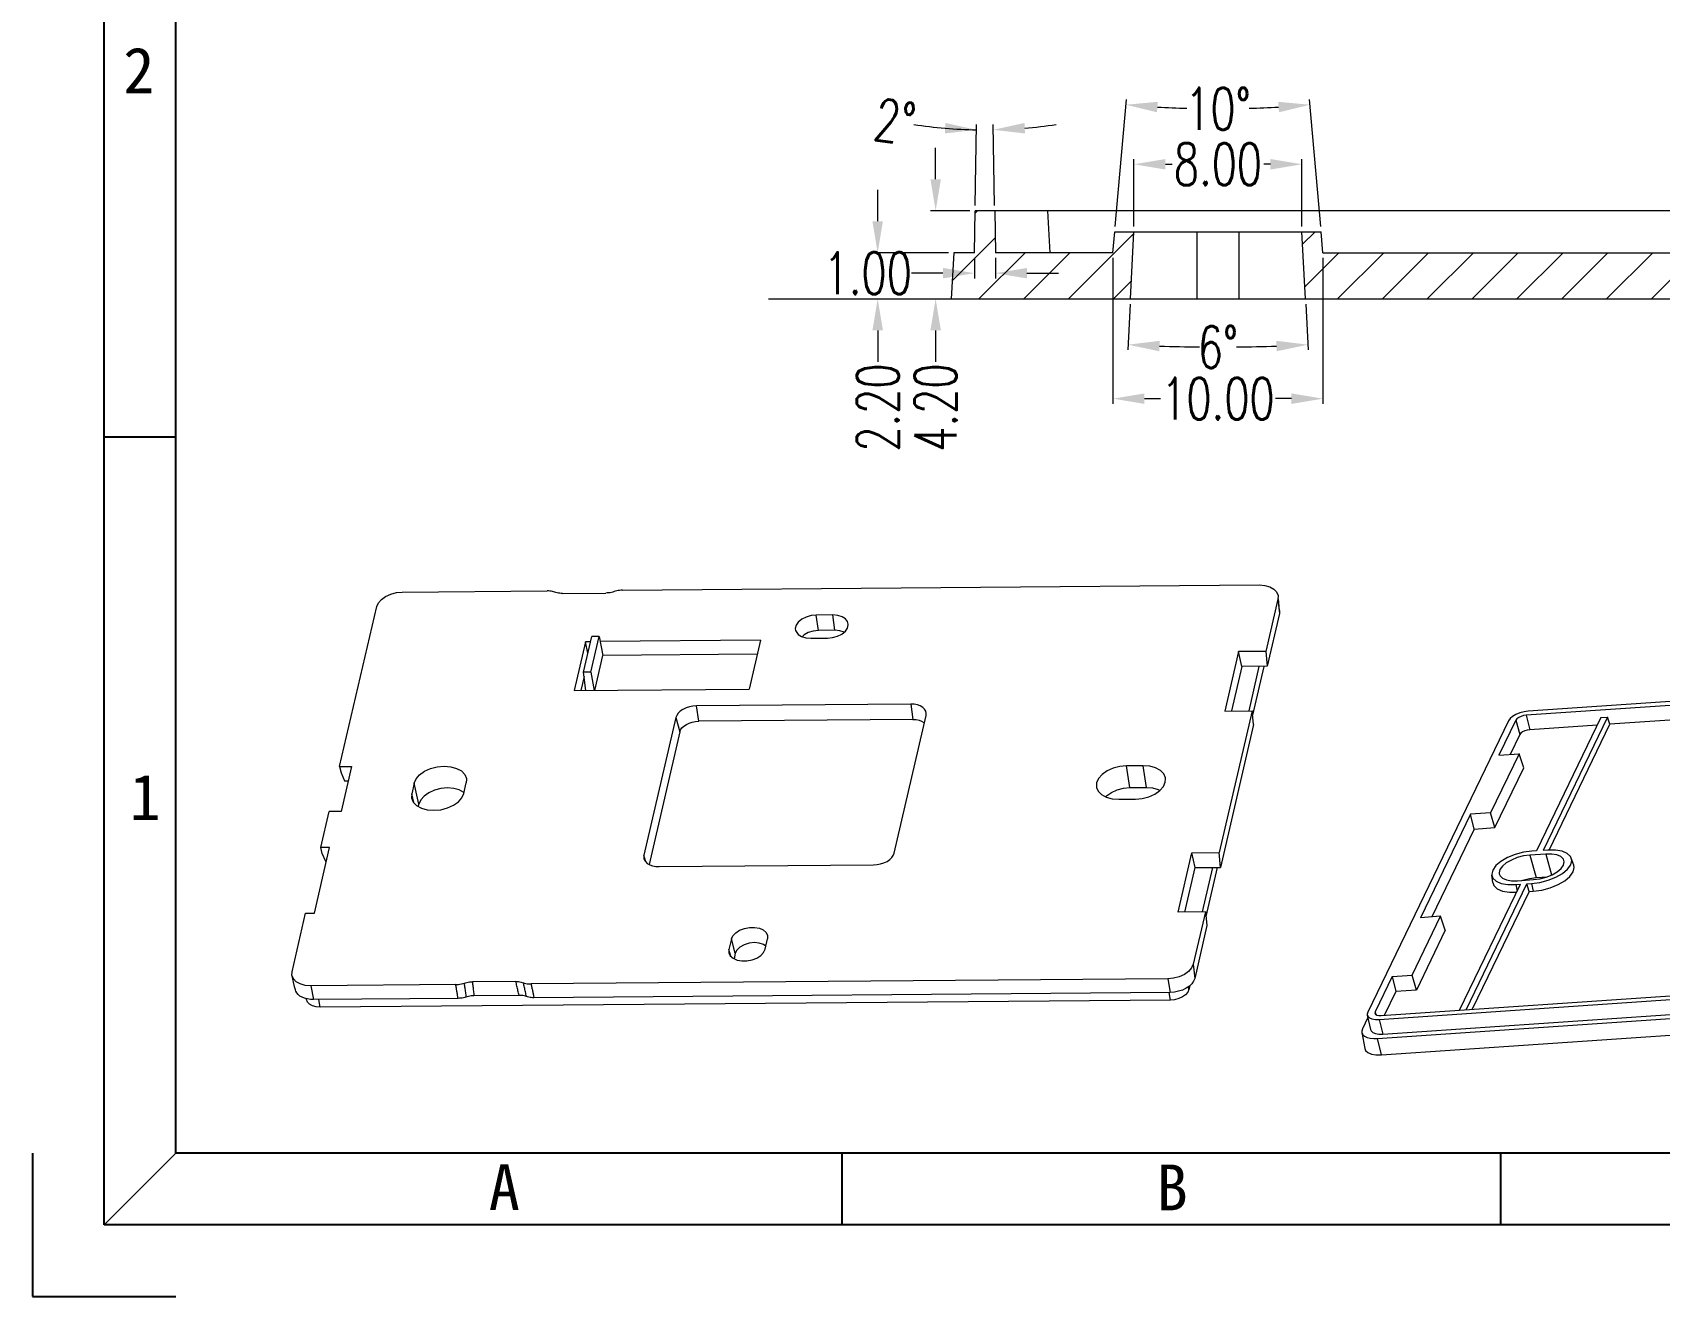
# Model space of a CAD drawing. Header units: millimetres. Extents: x 52832 to 53470, y -6025 to -5739.
# Drawn here: x 52831.9 to 52909.4, y -6025.5 to -5965.3 of the extents above; entities that cross this region are included whole.
import ezdxf
from ezdxf.enums import TextEntityAlignment as Align

# ---------------------------------------------------------------- set-up
doc = ezdxf.new("R2010")
doc.units = ezdxf.units.MM
doc.linetypes.add('CENTER', pattern=[0.6, 0.375, -0.075, 0.075, -0.075])
doc.layers.get('0').update_dxf_attribs({"linetype": 'CONTINUOUS'})
doc.layers.get('Defpoints').update_dxf_attribs({"linetype": 'CONTINUOUS'})
for name, color, linetype, lineweight in [('dim', 82, 'CONTINUOUS', 9), ('moldbase', 7, 'CONTINUOUS', 20), ('part', 7, 'CONTINUOUS', 20)]:
    doc.layers.add(name, color=color, linetype=linetype, lineweight=lineweight)
doc.styles.get("Standard").update_dxf_attribs({"font": 'romans.shx', "width": 0.7})
doc.styles.add('宋体', font='SimSun.ttf', dxfattribs={"width": 0.7})
doc.dimstyles.new('03', dxfattribs={"dimscale": 0.5, "dimtxt": 4, "dimasz": 3, "dimexe": 0.5, "dimexo": 0.5, "dimgap": 0.09, "dimtad": 0, "dimzin": 0, "dimdsep": 46, "dimtxsty": 'Standard', "dimcen": 0, "dimclrd": 256, "dimclre": 256, "dimclrt": 6, "dimazin": 2, "dimtp": 0.01, "dimtm": 0.01, "dimtfac": 1, "dimtofl": 0, "dimtmove": 0, "dimatfit": 0, "dimfxl": 0, "dimtolj": 1, "dimtzin": 0, "dimlwd": -1, "dimlwe": -1, "dimarcsym": 0})

# ---------------------------------------------------------------- blocks, each defined once
blk = doc.blocks.new('*D885')
at = {"layer": 'Defpoints', "color": 0}
for p in [(52884.384, -5974.744), (52892.384, -5974.744), (52884.217, -5977.944), (52892.552, -5977.944), (52886.956, -5980.224)]:
    blk.add_point(p, dxfattribs=at)
at = {"layer": 'dim'}
for p, q in [((52884.204, -5978.193), (52884.089, -5980.374)), ((52892.565, -5978.193), (52892.679, -5980.374))]:
    blk.add_line(p, q, dxfattribs=at)
for start, end in [(268.05045, 269.3849), (270.6151, 271.94955)]:
    blk.add_arc((52888.384, -5898.419), 81.817, start, end, dxfattribs=at)
for points in [[(52885.59, -5980.439), (52885.612, -5979.94), (52884.102, -5980.125)], [(52891.157, -5979.94), (52891.178, -5980.439), (52892.666, -5980.125)]]:
    blk.add_solid(points, dxfattribs=at)
at = {"layer": 'dim', "color": 6, "insert": (52888.384, -5980.237), "char_height": 2, "attachment_point": 5}
blk.add_mtext('\\A1;6°', dxfattribs=at)
blk = doc.blocks.new('*D886')
at = {"layer": 'Defpoints', "color": 0}
for p in [(52884.384, -5971.531), (52884.384, -5974.744), (52892.384, -5974.744)]:
    blk.add_point(p, dxfattribs=at)
at = {"layer": 'dim'}
for p, q in [((52884.384, -5974.494), (52884.384, -5971.281)), ((52885.884, -5971.531), (52886.206, -5971.531)), ((52890.884, -5971.531), (52890.563, -5971.531)), ((52892.384, -5974.494), (52892.384, -5971.281))]:
    blk.add_line(p, q, dxfattribs=at)
for points in [[(52885.884, -5971.281), (52885.884, -5971.781), (52884.384, -5971.531)], [(52890.884, -5971.281), (52890.884, -5971.781), (52892.384, -5971.531)]]:
    blk.add_solid(points, dxfattribs=at)
at = {"layer": 'dim', "color": 6, "insert": (52888.384, -5971.531), "char_height": 2, "attachment_point": 5}
blk.add_mtext('\\A1;8.00', dxfattribs=at)
blk = doc.blocks.new('*D887')
at = {"layer": 'Defpoints', "color": 0}
for p in [(52883.384, -5975.744), (52893.384, -5975.744), (52893.384, -5982.696)]:
    blk.add_point(p, dxfattribs=at)
at = {"layer": 'dim'}
for p, q in [((52883.384, -5975.994), (52883.384, -5982.946)), ((52893.384, -5975.994), (52893.384, -5982.946)), ((52884.884, -5982.696), (52885.639, -5982.696)), ((52891.884, -5982.696), (52891.129, -5982.696))]:
    blk.add_line(p, q, dxfattribs=at)
for points in [[(52884.884, -5982.446), (52884.884, -5982.946), (52883.384, -5982.696)], [(52891.884, -5982.446), (52891.884, -5982.946), (52893.384, -5982.696)]]:
    blk.add_solid(points, dxfattribs=at)
at = {"layer": 'dim', "color": 6, "insert": (52888.384, -5982.696), "char_height": 2, "attachment_point": 5}
blk.add_mtext('\\A1;10.00', dxfattribs=at)
blk = doc.blocks.new('*D888')
at = {"layer": 'Defpoints', "color": 0}
for p in [(52886.921, -5968.867), (52883.472, -5974.744), (52893.297, -5974.744), (52883.384, -5975.744), (52893.384, -5975.744)]:
    blk.add_point(p, dxfattribs=at)
at = {"layer": 'dim'}
for p, q in [((52883.494, -5974.495), (52884.023, -5968.448)), ((52893.275, -5974.495), (52892.746, -5968.448))]:
    blk.add_line(p, q, dxfattribs=at)
for start, end in [(266.70886, 268.31564), (271.68436, 273.29114)]:
    blk.add_arc((52888.384, -5918.593), 50.295, start, end, dxfattribs=at)
for points in [[(52885.479, -5969.055), (52885.515, -5968.556), (52884.001, -5968.697)], [(52891.254, -5968.556), (52891.29, -5969.055), (52892.768, -5968.697)]]:
    blk.add_solid(points, dxfattribs=at)
at = {"layer": 'dim', "color": 6, "insert": (52888.384, -5968.888), "char_height": 2, "attachment_point": 5, "rotation": 360}
blk.add_mtext('\\A1;10°', dxfattribs=at)
blk = doc.blocks.new('*D889')
at = {"layer": 'Defpoints', "color": 0}
for p in [(52876.784, -5975.744), (52877.784, -5975.744), (52876.784, -5976.72)]:
    blk.add_point(p, dxfattribs=at)
at = {"layer": 'dim'}
for p, q in [((52876.784, -5975.994), (52876.784, -5976.97)), ((52877.784, -5975.994), (52877.784, -5976.97)), ((52875.284, -5976.72), (52873.784, -5976.72)), ((52879.284, -5976.72), (52880.784, -5976.72))]:
    blk.add_line(p, q, dxfattribs=at)
for points in [[(52875.284, -5976.47), (52875.284, -5976.97), (52876.784, -5976.72)], [(52879.284, -5976.47), (52879.284, -5976.97), (52877.784, -5976.72)]]:
    blk.add_solid(points, dxfattribs=at)
at = {"layer": 'dim', "color": 6, "insert": (52871.706, -5976.72), "char_height": 2, "attachment_point": 5}
blk.add_mtext('\\A1;1.00', dxfattribs=at)
blk = doc.blocks.new('*D890')
at = {"layer": 'Defpoints', "color": 0}
for p in [(52875.8, -5975.744), (52872.177, -5977.944), (52872.177, -5977.944)]:
    blk.add_point(p, dxfattribs=at)
at = {"layer": 'dim'}
for p, q in [((52872.177, -5974.244), (52872.177, -5972.744)), ((52875.55, -5975.744), (52871.927, -5975.744)), ((52872.177, -5979.444), (52872.177, -5980.944))]:
    blk.add_line(p, q, dxfattribs=at)
for points in [[(52871.927, -5974.244), (52872.427, -5974.244), (52872.177, -5975.744)], [(52871.927, -5979.444), (52872.427, -5979.444), (52872.177, -5977.944)]]:
    blk.add_solid(points, dxfattribs=at)
at = {"layer": 'dim', "color": 6, "insert": (52872.177, -5983.122), "char_height": 2, "attachment_point": 5, "rotation": 90}
blk.add_mtext('\\A1;2.20', dxfattribs=at)
blk = doc.blocks.new('*D891')
at = {"layer": 'Defpoints', "color": 0}
for p in [(52876.819, -5973.744), (52874.938, -5977.944), (52874.938, -5977.944)]:
    blk.add_point(p, dxfattribs=at)
at = {"layer": 'dim'}
for p, q in [((52874.938, -5972.244), (52874.938, -5970.744)), ((52876.569, -5973.744), (52874.688, -5973.744)), ((52874.938, -5979.444), (52874.938, -5980.944))]:
    blk.add_line(p, q, dxfattribs=at)
for points in [[(52874.688, -5972.244), (52875.188, -5972.244), (52874.938, -5973.744)], [(52874.688, -5979.444), (52875.188, -5979.444), (52874.938, -5977.944)]]:
    blk.add_solid(points, dxfattribs=at)
at = {"layer": 'dim', "color": 6, "insert": (52874.938, -5983.122), "char_height": 2, "attachment_point": 5, "rotation": 90}
blk.add_mtext('\\A1;4.20', dxfattribs=at)
blk = doc.blocks.new('*D892')
at = {"layer": 'Defpoints', "color": 0}
for p in [(52877.417, -5969.893), (52876.819, -5973.744), (52877.749, -5973.744), (52876.784, -5975.744), (52877.784, -5975.744)]:
    blk.add_point(p, dxfattribs=at)
at = {"layer": 'dim'}
for p, q in [((52876.824, -5973.494), (52876.891, -5969.64)), ((52877.745, -5973.494), (52877.678, -5969.64))]:
    blk.add_line(p, q, dxfattribs=at)
for start, end in [(261.45373, 269), (261.45782, 265.22891), (274.77109, 278.54218)]:
    blk.add_arc((52877.284, -5947.099), 22.794, start, end, dxfattribs=at)
for points in [[(52875.401, -5969.564), (52875.376, -5970.064), (52876.886, -5969.89)], [(52879.193, -5970.064), (52879.168, -5969.564), (52877.682, -5969.89)]]:
    blk.add_solid(points, dxfattribs=at)
at = {"layer": 'dim', "color": 6, "insert": (52872.995, -5969.504), "char_height": 2, "attachment_point": 5, "rotation": 351.45373}
blk.add_mtext('\\A1;2°', dxfattribs=at)
blk = doc.blocks.new('sa3l')
for p, q in [((11.66, 69.98), (5.83, 69.98)), ((65.9, 11.66), (65.9, 5.83)), ((119.56, 11.66), (119.56, 5.83))]:
    blk.add_line(p, q)
at = {"color": 8}
for p, q in [((0, 11.66), (0, 0)), ((0, 0), (11.66, 0))]:
    blk.add_line(p, q, dxfattribs=at)
for points in [[(5.83, 5.83), (5.83, 484.06), (340.59, 484.06), (340.59, 5.83)], [(11.66, 11.66), (11.66, 478.22), (334.76, 478.22), (334.76, 11.66)]]:
    blk.add_lwpolyline(points, close=True)
at = {"layer": 'moldbase'}
blk.add_line((11.66, 11.66), (5.83, 5.83), dxfattribs=at)
at = {"style": '宋体'}
for s, p in [('2', (8.66, 99.86)), ('1', (9.17, 40.66)), ('A', (38.42, 8.9)), ('B', (92.81, 8.88))]:
    blk.add_text(s, height=3.73, dxfattribs=at).set_placement(p, align=Align.MIDDLE)

msp = doc.modelspace()

# ---------------------------------------------------------------- linework, layer by layer
at = {"layer": 'part', "color": 7, "linetype": 'Continuous'}
for p, q in [((52876.784, -5975.744), (52876.819, -5973.744)), ((52981.534, -5973.744), (52876.819, -5973.744)), ((52877.749, -5973.744), (52877.784, -5975.744)), ((52880.384, -5975.744), (52880.279, -5973.744)), ((52883.384, -5975.744), (52883.472, -5974.744)), ((52883.472, -5974.744), (52893.297, -5974.744)), ((52884.217, -5977.944), (52884.384, -5974.744)), ((52887.384, -5974.744), (52887.384, -5977.944)), ((52889.384, -5974.744), (52889.384, -5977.944)), ((52892.552, -5977.944), (52892.384, -5974.744)), ((52893.384, -5975.744), (52893.297, -5974.744)), ((52875.8, -5975.744), (52875.684, -5977.944)), ((52876.784, -5975.744), (52875.8, -5975.744)), ((52883.384, -5975.744), (52877.784, -5975.744)), ((52893.384, -5975.744), (52967.884, -5975.744)), ((52875.684, -5977.944), (52985.084, -5977.944))]:
    msp.add_line(p, q, dxfattribs=at)
at = {"layer": 'part', "color": 5, "linetype": 'Continuous'}
for p, q in [((52876.93, -5973.744), (52876.817, -5973.857)), ((52893.009, -5974.744), (52892.415, -5975.338)), ((52877.772, -5975.037), (52875.73, -5977.079)), ((52884.38, -5974.834), (52881.27, -5977.944)), ((52879.2, -5975.744), (52877, -5977.944)), ((52881.335, -5975.744), (52879.135, -5977.944)), ((52894.144, -5975.744), (52892.522, -5977.366)), ((52896.279, -5975.744), (52894.079, -5977.944)), ((52898.414, -5975.744), (52896.214, -5977.944)), ((52900.549, -5975.744), (52898.349, -5977.944)), ((52902.684, -5975.744), (52900.484, -5977.944)), ((52904.819, -5975.744), (52902.619, -5977.944)), ((52906.954, -5975.744), (52904.754, -5977.944)), ((52909.089, -5975.744), (52906.889, -5977.944)), ((52911.224, -5975.744), (52909.024, -5977.944)), ((52884.261, -5977.087), (52883.405, -5977.944))]:
    msp.add_line(p, q, dxfattribs=at)
at = {"layer": 'part', "color": 1, "linetype": 'CENTER', "ltscale": 100}
msp.add_line((52866.98, -5977.944), (52997.841, -5977.944), dxfattribs=at)
at = {"layer": 'part'}
for p, q in [((52860.019, -5991.822), (52890.341, -5991.569)), ((52846.551, -6000.223), (52848.319, -5992.597)), ((52849.533, -5991.909), (52856.432, -5991.852)), ((52857.162, -5991.971), (52859.23, -5991.954)), ((52891.24, -5992.24), (52890.662, -5994.733)), ((52891.25, -5992.098), (52891.24, -5992.24)), ((52891.24, -5992.24), (52891.308, -5992.923)), ((52891.317, -5992.788), (52891.263, -5992.238)), ((52870.037, -5992.998), (52869.252, -5993.005)), ((52869.354, -5993.736), (52869.252, -5993.005)), ((52870.139, -5993.73), (52870.037, -5992.998)), ((52891.308, -5992.923), (52890.724, -5995.445)), ((52891.317, -5992.789), (52891.308, -5992.923)), ((52858.168, -5995.72), (52858.561, -5994.026)), ((52858.512, -5995.717), (52858.905, -5994.023)), ((52858.905, -5994.023), (52858.561, -5994.026)), ((52858.905, -5994.023), (52859.086, -5994.928)), ((52868.996, -5994.11), (52869.78, -5994.103)), ((52870.139, -5993.73), (52869.354, -5993.736)), ((52858.262, -5994.273), (52857.722, -5996.599)), ((52858.504, -5994.271), (52858.262, -5994.273)), ((52858.378, -5994.816), (52858.262, -5994.273)), ((52858.701, -5996.591), (52859.086, -5994.928)), ((52866.591, -5994.203), (52858.954, -5994.267)), ((52866.437, -5994.867), (52859.086, -5994.928)), ((52866.591, -5994.203), (52866.052, -5996.53)), ((52889.362, -5994.744), (52888.705, -5997.574)), ((52890.662, -5994.733), (52889.362, -5994.744)), ((52889.513, -5995.455), (52889.362, -5994.744)), ((52890.662, -5994.733), (52890.724, -5995.445)), ((52942.156, -5994.917), (52903.157, -5997.584)), ((52889.513, -5995.455), (52889.023, -5997.572)), ((52890.724, -5995.445), (52889.513, -5995.455)), ((52890.337, -5995.449), (52889.847, -5997.565)), ((52890.571, -5995.447), (52890.031, -5997.779)), ((52942.065, -5995.106), (52903.066, -5997.774)), ((52858.195, -5995.926), (52858.04, -5996.597)), ((52858.512, -5995.717), (52858.168, -5995.72)), ((52858.285, -5996.595), (52858.168, -5995.72)), ((52858.512, -5995.717), (52858.667, -5996.592)), ((52938.19, -5996.077), (52907.053, -5998.206)), ((52857.722, -5996.599), (52866.052, -5996.53)), ((52873.751, -5997.244), (52863.55, -5997.329)), ((52873.751, -5997.244), (52873.853, -5997.976)), ((52862.562, -5997.889), (52861.043, -6004.442)), ((52862.562, -5997.889), (52862.751, -5998.571)), ((52863.653, -5998.061), (52863.55, -5997.329)), ((52873.853, -5997.976), (52863.653, -5998.061)), ((52872.964, -6004.343), (52874.483, -5997.789)), ((52874.483, -5997.789), (52874.492, -5997.69)), ((52890.006, -5997.563), (52888.442, -6004.311)), ((52888.705, -5997.574), (52890.006, -5997.563)), ((52890.081, -5998.218), (52890.006, -5997.563)), ((52902.222, -5998.035), (52895.515, -6011.919)), ((52902.573, -5998.011), (52901.766, -5999.681)), ((52902.573, -5998.011), (52902.76, -5998.697)), ((52903.066, -5997.774), (52903.236, -5998.467)), ((52906.623, -5997.883), (52903.554, -6004.235)), ((52906.935, -5997.862), (52903.866, -6004.214)), ((52906.623, -5997.883), (52906.935, -5997.862)), ((52907.053, -5998.206), (52906.935, -5997.862)), ((52862.751, -5998.571), (52861.288, -6004.88)), ((52890.081, -5998.218), (52888.503, -6005.024)), ((52902.76, -5998.697), (52902.302, -5999.645)), ((52906.447, -5998.248), (52903.236, -5998.467)), ((52904.158, -6004.199), (52907.053, -5998.206)), ((52846.551, -6000.223), (52847.119, -6000.218)), ((52846.551, -6000.223), (52846.619, -6000.517)), ((52847.119, -6000.218), (52846.623, -6002.361)), ((52884.819, -6000.177), (52884.034, -6000.183)), ((52884.189, -6001.22), (52884.034, -6000.183)), ((52884.974, -6001.213), (52884.819, -6000.177)), ((52902.722, -5999.616), (52901.366, -6002.423)), ((52901.569, -6003.129), (52902.946, -6000.279)), ((52901.766, -5999.681), (52902.722, -5999.616)), ((52902.946, -6000.279), (52902.722, -5999.616)), ((52846.619, -6000.517), (52846.782, -6000.905)), ((52846.782, -6000.905), (52846.961, -6000.904)), ((52850.101, -6001.011), (52849.984, -6001.515)), ((52850.331, -6002.004), (52850.101, -6001.011)), ((52852.469, -6001.495), (52852.586, -6000.99)), ((52852.597, -6000.825), (52852.586, -6000.99)), ((52850.082, -6001.938), (52849.984, -6001.515)), ((52852.476, -6001.465), (52852.465, -6001.454)), ((52883.664, -6001.78), (52884.448, -6001.774)), ((52884.189, -6001.22), (52884.974, -6001.213)), ((52845.656, -6004.079), (52846.054, -6002.366)), ((52846.623, -6002.361), (52846.054, -6002.366)), ((52850.304, -6002.124), (52850.331, -6002.004)), ((52900.41, -6002.489), (52898.029, -6007.417)), ((52901.366, -6002.423), (52900.41, -6002.489)), ((52900.587, -6003.196), (52900.41, -6002.489)), ((52901.569, -6003.129), (52901.366, -6002.423)), ((52900.587, -6003.196), (52898.565, -6007.38)), ((52900.587, -6003.196), (52901.569, -6003.129)), ((52845.348, -6007.202), (52846.073, -6004.076)), ((52846.073, -6004.076), (52845.656, -6004.079)), ((52845.727, -6004.366), (52845.656, -6004.079)), ((52903.554, -6004.235), (52903.332, -6004.251)), ((52904.088, -6004.199), (52903.866, -6004.214)), ((52845.892, -6004.742), (52845.727, -6004.366)), ((52845.919, -6004.742), (52845.892, -6004.742)), ((52861.131, -6004.762), (52861.043, -6004.442)), ((52861.775, -6004.987), (52871.975, -6004.903)), ((52886.485, -6007.152), (52887.141, -6004.322)), ((52887.141, -6004.322), (52888.442, -6004.311)), ((52887.293, -6005.034), (52887.141, -6004.322)), ((52888.503, -6005.024), (52888.442, -6004.311)), ((52903.998, -6004.385), (52903.243, -6004.436)), ((52903.243, -6004.436), (52903.537, -6005.501)), ((52903.998, -6004.385), (52904.274, -6005.382)), ((52905.331, -6004.914), (52905.211, -6004.58)), ((52886.802, -6007.15), (52887.293, -6005.034)), ((52887.293, -6005.034), (52888.503, -6005.024)), ((52888.117, -6005.027), (52887.626, -6007.143)), ((52888.351, -6005.025), (52887.81, -6007.357)), ((52901.476, -6005.749), (52901.424, -6005.398)), ((52902.653, -6005.658), (52903.408, -6005.606)), ((52903.217, -6005.544), (52903.537, -6005.501)), ((52903.537, -6005.501), (52904.067, -6005.465)), ((52899.889, -6011.823), (52902.785, -6005.828)), ((52900.201, -6011.802), (52903.097, -6005.807)), ((52903.208, -6006.166), (52900.495, -6011.782)), ((52902.563, -6005.844), (52902.785, -6005.828)), ((52902.563, -6005.844), (52902.629, -6006.151)), ((52903.097, -6005.807), (52903.319, -6005.792)), ((52903.208, -6006.166), (52903.097, -6005.807)), ((52903.208, -6006.166), (52903.397, -6006.153)), ((52903.319, -6005.792), (52903.397, -6006.153)), ((52844.286, -6009.992), (52844.932, -6007.205)), ((52844.932, -6007.205), (52845.348, -6007.202)), ((52887.785, -6007.142), (52886.485, -6007.152)), ((52887.785, -6007.142), (52887.207, -6009.634)), ((52887.785, -6007.142), (52887.86, -6007.796)), ((52887.86, -6007.796), (52887.275, -6010.318)), ((52897.63, -6010.159), (52898.986, -6007.352)), ((52899.209, -6008.014), (52897.832, -6010.864)), ((52898.986, -6007.352), (52898.029, -6007.417)), ((52899.209, -6008.014), (52898.986, -6007.352)), ((52865.208, -6008.432), (52865.091, -6008.937)), ((52865.397, -6009.115), (52865.208, -6008.432)), ((52866.812, -6008.922), (52866.928, -6008.418)), ((52866.937, -6008.318), (52866.928, -6008.418)), ((52865.178, -6009.252), (52865.091, -6008.937)), ((52865.397, -6009.115), (52865.337, -6009.372)), ((52887.207, -6009.634), (52887.275, -6010.318)), ((52896.064, -6012.268), (52935.063, -6009.601)), ((52896.156, -6012.078), (52935.155, -6009.411)), ((52844.408, -6010.707), (52844.285, -6010.186)), ((52885.993, -6010.322), (52855.671, -6010.575)), ((52885.993, -6010.322), (52886.113, -6010.977)), ((52896.673, -6010.224), (52895.867, -6011.895)), ((52896.234, -6012.962), (52935.233, -6010.295)), ((52896.673, -6010.224), (52897.63, -6010.159)), ((52896.673, -6010.224), (52896.85, -6010.931)), ((52897.832, -6010.864), (52897.63, -6010.159)), ((52852.084, -6010.605), (52845.185, -6010.662)), ((52845.185, -6010.662), (52845.306, -6011.316)), ((52854.941, -6010.455), (52852.873, -6010.472)), ((52855.099, -6011.119), (52852.95, -6011.136)), ((52886.113, -6010.977), (52855.804, -6011.229)), ((52886.116, -6011.342), (52886.055, -6010.986)), ((52887.002, -6010.84), (52886.983, -6010.706)), ((52887.044, -6010.659), (52887.002, -6010.84)), ((52895.984, -6013.173), (52925.178, -6011.176)), ((52896.85, -6010.931), (52896.3, -6012.069)), ((52897.832, -6010.864), (52896.85, -6010.931)), ((52844.968, -6011.319), (52844.96, -6011.276)), ((52852.191, -6011.259), (52845.306, -6011.316)), ((52845.627, -6011.679), (52845.565, -6011.314)), ((52886.116, -6011.342), (52845.627, -6011.679)), ((52895.867, -6011.895), (52895.903, -6012.027)), ((52896.164, -6013.951), (52925.369, -6011.954)), ((52895.523, -6012.178), (52895.264, -6012.714)), ((52895.495, -6012.057), (52895.655, -6012.747)), ((52896.064, -6012.268), (52896.234, -6012.962)), ((52895.235, -6012.888), (52895.381, -6013.654)), ((52896.164, -6013.951), (52895.984, -6013.173))]:
    msp.add_line(p, q, dxfattribs=at)
for points in [[(52890.341, -5991.569), (52890.609, -5991.59), (52890.848, -5991.656), (52891.042, -5991.762), (52891.177, -5991.901), (52891.245, -5992.064), (52891.25, -5992.098)], [(52848.319, -5992.597), (52848.396, -5992.421), (52848.539, -5992.256), (52848.74, -5992.114), (52848.984, -5992.004), (52849.254, -5991.935), (52849.533, -5991.909)], [(52869.252, -5993.005), (52869.005, -5993.029), (52868.766, -5993.096), (52868.558, -5993.2), (52868.394, -5993.335), (52868.291, -5993.485), (52868.254, -5993.644), (52868.267, -5993.737)], [(52870.778, -5993.444), (52870.744, -5993.315), (52870.642, -5993.183), (52870.481, -5993.082), (52870.273, -5993.018), (52870.037, -5992.998)], [(52868.267, -5993.737), (52868.288, -5993.793), (52868.39, -5993.925), (52868.551, -5994.026), (52868.759, -5994.09), (52868.996, -5994.11)], [(52869.354, -5993.736), (52869.106, -5993.763), (52868.871, -5993.837), (52868.671, -5993.95), (52868.583, -5994.036)], [(52869.78, -5994.103), (52870.028, -5994.079), (52870.266, -5994.012), (52870.474, -5993.908), (52870.638, -5993.773), (52870.741, -5993.623), (52870.778, -5993.464), (52870.778, -5993.444)], [(52870.578, -5993.823), (52870.578, -5993.822), (52870.376, -5993.753), (52870.139, -5993.73)], [(52874.492, -5997.69), (52874.467, -5997.578), (52874.409, -5997.484), (52874.322, -5997.401), (52874.207, -5997.333), (52874.071, -5997.283), (52873.917, -5997.253), (52873.751, -5997.244)], [(52863.55, -5997.329), (52863.38, -5997.341), (52863.212, -5997.374), (52863.051, -5997.426), (52862.905, -5997.496), (52862.778, -5997.58), (52862.677, -5997.677), (52862.604, -5997.781), (52862.562, -5997.889)], [(52873.853, -5997.976), (52874.004, -5997.984), (52874.145, -5998.012), (52874.27, -5998.057), (52874.374, -5998.119), (52874.401, -5998.144)], [(52903.157, -5997.584), (52902.959, -5997.611), (52902.76, -5997.663), (52902.576, -5997.737), (52902.418, -5997.828), (52902.297, -5997.93), (52902.222, -5998.035)], [(52903.066, -5997.774), (52902.94, -5997.792), (52902.817, -5997.83), (52902.708, -5997.882), (52902.624, -5997.945), (52902.573, -5998.011)], [(52862.751, -5998.571), (52862.789, -5998.473), (52862.856, -5998.378), (52862.948, -5998.29), (52863.064, -5998.213), (52863.197, -5998.149), (52863.343, -5998.101), (52863.497, -5998.072), (52863.653, -5998.061)], [(52903.236, -5998.467), (52903.114, -5998.485), (52902.995, -5998.521), (52902.89, -5998.572), (52902.809, -5998.633), (52902.76, -5998.697)], [(52850.101, -6001.011), (52850.191, -6000.804), (52850.36, -6000.61), (52850.594, -6000.444), (52850.883, -6000.314), (52851.199, -6000.232), (52851.528, -6000.202), (52851.845, -6000.227), (52852.124, -6000.304), (52852.354, -6000.43), (52852.512, -6000.592), (52852.592, -6000.785), (52852.597, -6000.825)], [(52884.034, -6000.183), (52883.707, -6000.213), (52883.387, -6000.296), (52883.102, -6000.424), (52882.864, -6000.592), (52882.697, -6000.785), (52882.606, -6000.992), (52882.6, -6001.199), (52882.605, -6001.221)], [(52885.887, -6000.799), (52885.882, -6000.758), (52885.803, -6000.568), (52885.642, -6000.403), (52885.416, -6000.279), (52885.133, -6000.201), (52884.819, -6000.177)], [(52884.448, -6001.774), (52884.776, -6001.744), (52885.095, -6001.661), (52885.38, -6001.533), (52885.618, -6001.365), (52885.786, -6001.173), (52885.876, -6000.965), (52885.887, -6000.799)], [(52849.984, -6001.515), (52849.978, -6001.721), (52849.983, -6001.744)], [(52849.983, -6001.744), (52850.058, -6001.914), (52850.216, -6002.076), (52850.445, -6002.202), (52850.725, -6002.279), (52851.041, -6002.303), (52851.37, -6002.273), (52851.687, -6002.191), (52851.976, -6002.061), (52852.21, -6001.896), (52852.379, -6001.701), (52852.469, -6001.495)], [(52852.465, -6001.454), (52852.248, -6001.335), (52851.983, -6001.262), (52851.684, -6001.238), (52851.372, -6001.267), (52851.072, -6001.344), (52850.799, -6001.467), (52850.577, -6001.624), (52850.417, -6001.809), (52850.331, -6002.004)], [(52882.605, -6001.221), (52882.68, -6001.39), (52882.84, -6001.554), (52883.066, -6001.678), (52883.349, -6001.756), (52883.664, -6001.78)], [(52883.034, -6001.661), (52883.081, -6001.607), (52883.306, -6001.447), (52883.576, -6001.326), (52883.879, -6001.248), (52884.189, -6001.22)], [(52884.974, -6001.213), (52885.272, -6001.236), (52885.54, -6001.31), (52885.625, -6001.357)], [(52905.211, -6004.58), (52905.176, -6004.51), (52905.021, -6004.361), (52904.776, -6004.255), (52904.458, -6004.2), (52904.088, -6004.199)], [(52861.043, -6004.442), (52861.034, -6004.55), (52861.046, -6004.615)], [(52861.046, -6004.615), (52861.059, -6004.653), (52861.116, -6004.748), (52861.204, -6004.831), (52861.318, -6004.898), (52861.455, -6004.948), (52861.609, -6004.978), (52861.775, -6004.987)], [(52871.975, -6004.903), (52872.146, -6004.891), (52872.314, -6004.858), (52872.475, -6004.805), (52872.621, -6004.736), (52872.748, -6004.651), (52872.849, -6004.555), (52872.922, -6004.451), (52872.964, -6004.343)], [(52903.332, -6004.251), (52902.937, -6004.304), (52902.542, -6004.408), (52902.174, -6004.555), (52901.86, -6004.736), (52901.619, -6004.939), (52901.469, -6005.148), (52901.42, -6005.351), (52901.424, -6005.397)], [(52903.243, -6004.436), (52902.94, -6004.477), (52902.635, -6004.557), (52902.356, -6004.67), (52902.113, -6004.809), (52901.929, -6004.964), (52901.814, -6005.125), (52901.776, -6005.28), (52901.781, -6005.326)], [(52903.319, -6005.792), (52903.714, -6005.739), (52904.109, -6005.635), (52904.477, -6005.487), (52904.791, -6005.306), (52905.032, -6005.104), (52905.182, -6004.894), (52905.231, -6004.692), (52905.211, -6004.58)], [(52903.397, -6006.153), (52903.801, -6006.099), (52904.205, -6005.992), (52904.581, -6005.841), (52904.902, -6005.656), (52905.148, -6005.45), (52905.302, -6005.235), (52905.352, -6005.028), (52905.331, -6004.914)], [(52903.408, -6005.606), (52903.711, -6005.565), (52904.016, -6005.485), (52904.295, -6005.373), (52904.538, -6005.233), (52904.722, -6005.079), (52904.837, -6004.918), (52904.875, -6004.762), (52904.863, -6004.687)], [(52904.863, -6004.687), (52904.833, -6004.623), (52904.713, -6004.508), (52904.526, -6004.428), (52904.281, -6004.385), (52903.998, -6004.385)], [(52901.424, -6005.397), (52901.475, -6005.533), (52901.63, -6005.682), (52901.875, -6005.787), (52902.193, -6005.843), (52902.563, -6005.844)], [(52901.476, -6005.749), (52901.529, -6005.887), (52901.687, -6006.039), (52901.938, -6006.147), (52902.263, -6006.204), (52902.603, -6006.205)], [(52901.781, -6005.326), (52901.818, -6005.419), (52901.938, -6005.534), (52902.124, -6005.615), (52902.37, -6005.657), (52902.653, -6005.658)], [(52902.858, -6005.644), (52902.896, -6005.629), (52903.217, -6005.544)], [(52865.208, -6008.432), (52865.279, -6008.277), (52865.414, -6008.132), (52865.601, -6008.013), (52865.828, -6007.925), (52866.072, -6007.879), (52866.318, -6007.877), (52866.542, -6007.92), (52866.729, -6008.003), (52866.861, -6008.12), (52866.93, -6008.263), (52866.937, -6008.318)], [(52866.845, -6008.777), (52866.737, -6008.697), (52866.535, -6008.627), (52866.299, -6008.604), (52866.05, -6008.631), (52865.815, -6008.705), (52865.616, -6008.818), (52865.471, -6008.959), (52865.397, -6009.115)], [(52865.091, -6008.937), (52865.09, -6009.092), (52865.094, -6009.109)], [(52865.094, -6009.109), (52865.158, -6009.234), (52865.291, -6009.351), (52865.478, -6009.435), (52865.701, -6009.477), (52865.948, -6009.475), (52866.192, -6009.429), (52866.419, -6009.342), (52866.606, -6009.222), (52866.741, -6009.078), (52866.812, -6008.922)], [(52887.207, -6009.634), (52887.13, -6009.81), (52886.987, -6009.975), (52886.786, -6010.117), (52886.542, -6010.227), (52886.272, -6010.297), (52885.993, -6010.322)], [(52844.285, -6010.186), (52844.281, -6010.167), (52844.286, -6009.992)], [(52845.185, -6010.662), (52844.917, -6010.641), (52844.678, -6010.575), (52844.484, -6010.469), (52844.349, -6010.33), (52844.285, -6010.186)], [(52887.275, -6010.318), (52887.226, -6010.445), (52887.141, -6010.567), (52887.021, -6010.681), (52886.872, -6010.78), (52886.7, -6010.862), (52886.511, -6010.924), (52886.313, -6010.962), (52886.113, -6010.977)], [(52845.016, -6011.29), (52844.884, -6011.256), (52844.764, -6011.209), (52844.66, -6011.15), (52844.574, -6011.081), (52844.507, -6011.002), (52844.461, -6010.915)], [(52887.002, -6010.84), (52886.946, -6010.969), (52886.841, -6011.089), (52886.695, -6011.192), (52886.517, -6011.273), (52886.32, -6011.324), (52886.116, -6011.342)], [(52845.627, -6011.679), (52845.432, -6011.664), (52845.257, -6011.616), (52845.116, -6011.538), (52845.017, -6011.437), (52844.968, -6011.319)], [(52845.306, -6011.316), (52845.157, -6011.31), (52845.016, -6011.29)], [(52895.515, -6011.919), (52895.49, -6012.02), (52895.495, -6012.057)], [(52895.867, -6011.895), (52895.854, -6011.958), (52895.857, -6011.971)], [(52895.857, -6011.971), (52895.881, -6012.013), (52895.945, -6012.054), (52896.04, -6012.076), (52896.156, -6012.078)], [(52895.264, -6012.714), (52895.233, -6012.815), (52895.235, -6012.888)], [(52895.495, -6012.057), (52895.518, -6012.112), (52895.596, -6012.187), (52895.719, -6012.24), (52895.879, -6012.267), (52896.064, -6012.268)], [(52895.655, -6012.747), (52895.678, -6012.803), (52895.758, -6012.879), (52895.883, -6012.933), (52896.046, -6012.961), (52896.234, -6012.962)], [(52895.235, -6012.888), (52895.241, -6012.91), (52895.287, -6012.995), (52895.37, -6013.066), (52895.486, -6013.121), (52895.631, -6013.158), (52895.799, -6013.175), (52895.984, -6013.173)], [(52895.381, -6013.654), (52895.415, -6013.737), (52895.522, -6013.84), (52895.69, -6013.913), (52895.909, -6013.951), (52896.164, -6013.951)]]:
    msp.add_lwpolyline(points, dxfattribs=at)
for points in [[(52860.019, -5991.822), (52859.887, -5991.83), (52859.754, -5991.852), (52859.625, -5991.888)], [(52856.797, -5991.911), (52856.684, -5991.878), (52856.561, -5991.858), (52856.432, -5991.852)], [(52857.162, -5991.971), (52857.033, -5991.965), (52856.908, -5991.945), (52856.797, -5991.911)], [(52859.625, -5991.888), (52859.497, -5991.923), (52859.363, -5991.946), (52859.23, -5991.954)], [(52844.461, -6010.915), (52844.431, -6010.802), (52844.408, -6010.707)], [(52852.084, -6010.605), (52852.216, -6010.596), (52852.349, -6010.574), (52852.478, -6010.538)], [(52852.191, -6011.259), (52852.165, -6011.096), (52852.138, -6010.932), (52852.111, -6010.769), (52852.084, -6010.605)], [(52852.57, -6011.198), (52852.446, -6011.231), (52852.319, -6011.251), (52852.191, -6011.259)], [(52852.478, -6010.538), (52852.606, -6010.503), (52852.74, -6010.48), (52852.873, -6010.472)], [(52852.478, -6010.538), (52852.509, -6010.759), (52852.54, -6010.978), (52852.57, -6011.198)], [(52852.95, -6011.136), (52852.823, -6011.144), (52852.694, -6011.165), (52852.57, -6011.198)], [(52852.873, -6010.472), (52852.899, -6010.694), (52852.924, -6010.915), (52852.95, -6011.136)], [(52854.941, -6010.455), (52855.07, -6010.461), (52855.195, -6010.481), (52855.306, -6010.515)], [(52855.099, -6011.119), (52855.046, -6010.898), (52854.994, -6010.677), (52854.941, -6010.455)], [(52855.452, -6011.174), (52855.343, -6011.143), (52855.223, -6011.124), (52855.099, -6011.119)], [(52855.452, -6011.174), (52855.403, -6010.954), (52855.355, -6010.735), (52855.306, -6010.515)], [(52855.306, -6010.515), (52855.419, -6010.549), (52855.542, -6010.569), (52855.671, -6010.575)], [(52855.804, -6011.229), (52855.679, -6011.223), (52855.561, -6011.205), (52855.452, -6011.174)], [(52855.671, -6010.575), (52855.705, -6010.739), (52855.738, -6010.902), (52855.771, -6011.066), (52855.804, -6011.229)]]:
    msp.add_spline(points, degree=3, dxfattribs=at)

# ---------------------------------------------------------------- block references
at = {"xscale": 0.5848199999961071, "yscale": 0.5848200000002544, "zscale": 0.58482}
msp.add_blockref('sa3l', (52831.926, -6025.459), dxfattribs=at)

# ---------------------------------------------------------------- dimensions: what is measured, and where the dimension line sits
at = {"layer": 'dim'}
for base, line1, line2, picture, middle in [((52886.921, -5968.867), ((52883.384, -5975.744), (52883.472, -5974.744)), ((52893.384, -5975.744), (52893.297, -5974.744)), '*D888', (52888.384, -5968.888)), ((52877.4169, -5969.8926), ((52877.7494, -5973.7437), (52877.7843, -5975.7437)), ((52876.7843, -5975.7437), (52876.8192, -5973.7437)), '*D892', (52872.9953, -5969.5044)), ((52886.9564, -5980.2242), ((52884.2166, -5977.9437), (52884.3843, -5974.7437)), ((52892.552, -5977.9437), (52892.3843, -5974.7437)), '*D885', (52888.3843, -5980.2367))]:
    dim = msp.add_angular_dim_2l(base=base, line1=line1, line2=line2, dimstyle='03', dxfattribs=at)
    dim.commit()
    dim.dimension.update_dxf_attribs({"geometry": picture, "text_midpoint": middle})
for base, p1, p2, picture, middle in [((52874.938, -5977.944), (52876.819, -5973.744), (52874.938, -5977.944), '*D891', (52874.938, -5983.122)), ((52872.177, -5977.944), (52875.8, -5975.744), (52872.177, -5977.944), '*D890', (52872.177, -5983.122))]:
    dim = msp.add_linear_dim(base=base, p1=p1, p2=p2, angle=90, dimstyle='03', dxfattribs=at)
    dim.commit()
    dim.dimension.update_dxf_attribs({"geometry": picture, "text_midpoint": middle})
for base, p1, p2, picture, middle in [((52884.384, -5971.531), (52892.384, -5974.744), (52884.384, -5974.744), '*D886', (52888.384, -5971.531)), ((52876.784, -5976.72), (52877.784, -5975.744), (52876.784, -5975.744), '*D889', (52871.706, -5976.72)), ((52893.384, -5982.696), (52883.384, -5975.744), (52893.384, -5975.744), '*D887', (52888.384, -5982.696))]:
    dim = msp.add_linear_dim(base=base, p1=p1, p2=p2, dimstyle='03', dxfattribs=at)
    dim.commit()
    dim.dimension.update_dxf_attribs({"geometry": picture, "text_midpoint": middle})

doc.saveas('drawing.dxf')
